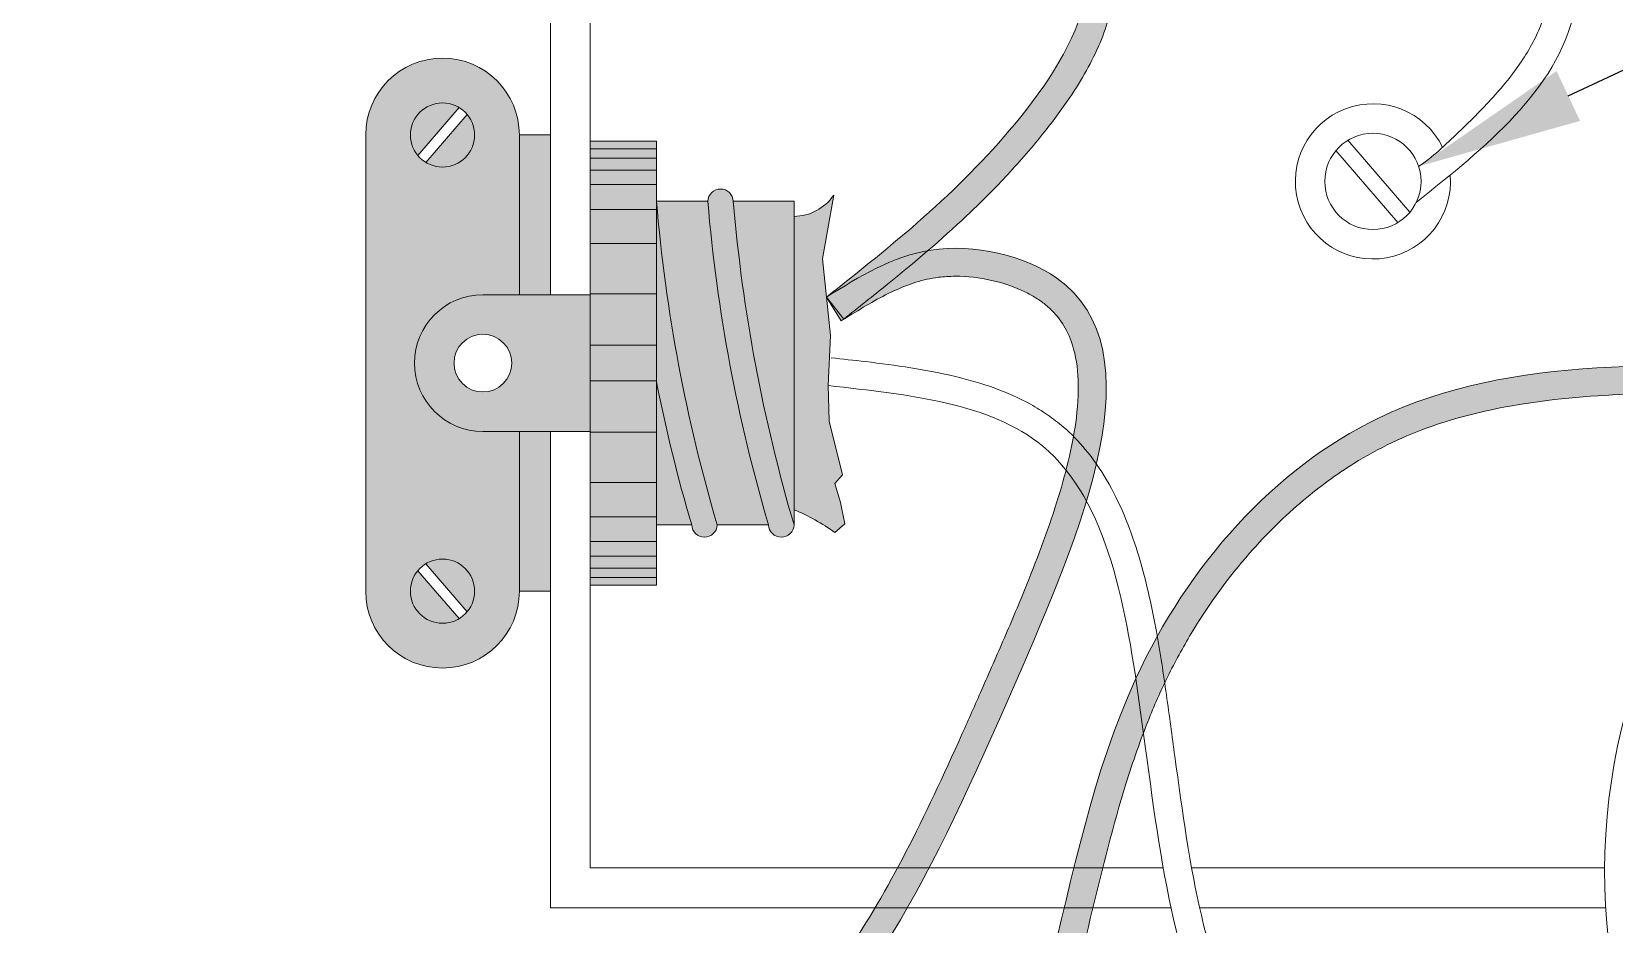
# Model space of a CAD drawing. Header units: millimetres. Extents: x 86 to 500, y -52 to 256.
# Drawn here: x 187.95 to 195.61, y 75.76 to 80.07 of the extents above; entities that cross this region are included whole.
import ezdxf

# ---------------------------------------------------------------- set-up
doc = ezdxf.new("R2010")
doc.units = ezdxf.units.MM

msp = doc.modelspace()

# ---------------------------------------------------------------- hatches: boundary and pattern name
at = {"lineweight": 0, "transparency": 33554687}
h = msp.add_hatch(color=256, dxfattribs=at)
edge = h.paths.add_edge_path()
edge.add_spline(control_points=[(190.7784343443706, 83.06386443844895), (191.0564760414679, 82.65811258007398), (191.7056392636461, 81.71077559235528), (193.4359927894708, 80.6750348916139), (192.6075541424308, 79.43200607520339), (192.1126934006708, 79.04035615718112), (191.7962111786202, 78.78988117328754)], knot_values=[0, 0, 0, 0, 776.1570463963789, 1812.147654167916, 2160.643044200671, 2778.949528590573, 2778.949528590573, 2778.949528590573, 2778.949528590573], degree=3, periodic=0)
edge.add_line((191.7962111786202, 78.78988117352583), (191.8801788943603, 78.68378559127905))
edge.add_spline(control_points=[(191.8801788943603, 78.68378559104076), (191.9502476201848, 78.73924040523707), (192.0207097268896, 78.79500310579442), (192.220524499138, 78.9567541793931), (192.3497961105906, 79.06569450131519), (192.5389637441232, 79.2441593164549), (192.6012226355867, 79.30615684620079), (192.7233130852775, 79.43659671822661), (192.7831145648553, 79.50493812647983), (192.8872604560449, 79.63457911697515), (192.9320325699643, 79.69428117552889), (193.0303293478088, 79.84052670160418), (193.0810795995787, 79.92876070681723), (193.137124534209, 80.06217578235737), (193.1521093878343, 80.10468359867264), (193.1753534450128, 80.19123054376723), (193.1834894444548, 80.23551484552536), (193.1912666346627, 80.32031397882565), (193.1915581889945, 80.36105804887939), (193.1828534072235, 80.48127407518496), (193.164332311471, 80.55880915585658), (193.1083230070673, 80.70704918233059), (193.070920355399, 80.77786775413642), (192.973190492232, 80.92894578353025), (192.9096358894901, 81.00806063834352), (192.7337991429164, 81.2007200633634), (192.6130577854707, 81.31143483081996), (192.3616382278994, 81.52831279817747), (192.230914544423, 81.63440914646253), (192.0451470870577, 81.78999326983558), (191.9860698319273, 81.84024414387841), (191.8727075502472, 81.94034625974655), (191.8187334764795, 81.99009452572955), (191.7092561612919, 82.09629930773735), (191.6542851641968, 82.15269200102011), (191.4173545426922, 82.40800850168398), (191.2619625408249, 82.61036791316201), (191.0387232067184, 82.92339347663983), (190.9646258635118, 83.03151179472115), (190.8900466065012, 83.14034680739405)], knot_values=[0, 0, 0, 0, 6.756417714519387, 6.756417714519387, 19.17189048022639, 19.17189048022639, 25.37962686307989, 25.37962686307989, 31.58736324593339, 31.58736324593339, 36.48074421115352, 36.48074421115352, 43.18213061361291, 43.18213061361291, 46.23686457921572, 46.23686457921572, 49.29159854481853, 49.29159854481853, 52.15651243092103, 52.15651243092103, 57.86962677243898, 57.86962677243898, 63.58274111395693, 63.58274111395693, 70.52405827013338, 70.52405827013338, 80.99162164751337, 80.99162164751337, 91.45918502489334, 91.45918502489334, 96.48963544762753, 96.48963544762753, 101.5200858703617, 101.5200858703617, 107.1514105388288, 107.1514105388288, 126.8818266794391, 126.8818266794391, 137.1571503924483, 137.1571503924483, 137.1571503924483, 137.1571503924483], degree=3, periodic=0)
edge.add_line((190.8900466067391, 83.14034680763416), (190.7784343444902, 83.06386443868814))
h = msp.add_hatch(color=9, dxfattribs=at)
h.dxf.hatch_style = 1
edge = h.paths.add_edge_path()
edge.add_line((190.1343837993942, 78.80148715797532), (190.3109868892031, 78.80148715797532))
edge.add_line((190.3109868892031, 78.80148715797532), (190.3109868892031, 79.57395103827639))
edge.add_ellipse((189.9393407155471, 79.57395103875297), major_axis=(0.2627935295942119, 0.2627935295942119), ratio=0.999999999999935, start_angle=314.9999999999981, end_angle=494.9999999999981)
edge.add_line((189.5676945418911, 79.57395103922954), (189.5676945411757, 77.36768878976))
edge.add_ellipse((189.9393407156066, 77.36768878964085), major_axis=(0.262793530142143, 0.262793530142143), ratio=0.9999999999999234, start_angle=134.9999999816297, end_angle=314.9999999816297)
edge.add_line((190.3109868900376, 77.36768878952171), (190.3109868900376, 78.14015267006016))
edge.add_line((190.3109868900376, 78.14015267006016), (190.1343837993942, 78.14015267053765))
edge.add_ellipse((190.1343837993942, 78.47081991425648), major_axis=(-0.2338170503498552, 0.2338170503498552), ratio=0.9999999999999839, start_angle=-45.00000000000051, end_angle=134.9999999999995, ccw=False)
edge = h.paths.add_edge_path(flags=16)
edge.add_ellipse((189.939340715249, 79.57395103827594), major_axis=(0.1097161613463365, 0.1097161613463365), ratio=0.9999999999998871, start_angle=225.0000000000032, end_angle=405.00000000000324, ccw=False)
edge.add_ellipse((189.939340715249, 79.57395103827594), major_axis=(0.1097161613463365, 0.1097161613463365), ratio=0.9999999999998871, start_angle=45.00000000000318, end_angle=225.0000000000032, ccw=False)
edge = h.paths.add_edge_path(flags=16)
edge.add_ellipse((189.939340715249, 77.36768878952125), major_axis=(0.1097161615148262, 0.1097161615148262), ratio=0.9999999999999781, start_angle=225.0000000000006, end_angle=405.0000000000006, ccw=False)
edge.add_ellipse((189.939340715249, 77.36768878952125), major_axis=(0.1097161615148262, 0.1097161615148262), ratio=0.9999999999999781, start_angle=45.00000000000068, end_angle=225.0000000000006, ccw=False)
h.paths.add_polyline_path([(190.4613851878241, 78.80148715797532), (190.4613851892547, 79.57395103899125), (190.3109868892031, 79.57395103827639), (190.3109868892031, 78.80148715797532)])
h.paths.add_polyline_path([(190.4613851900892, 77.36768878952171), (190.4613851892547, 78.14015267077593), (190.3109868900376, 78.14015267006016), (190.3109868900376, 77.36768878952171)])
h.paths.add_polyline_path([(198.7162082932793, 78.80148715773703), (198.7162082932793, 79.57395103851468), (198.5658099925124, 79.57395103875297), (198.5658099925124, 78.8014871582127)])
h.paths.add_polyline_path([(198.7162082925635, 77.36768878880503), (198.7162082925635, 78.14015266982187), (198.5658099925124, 78.14015266982187), (198.5658099925124, 77.36768878999828)])
edge = h.paths.add_edge_path()
edge.add_line((199.4595006407105, 77.36768878904513), (199.4595006407105, 79.57395103899125))
edge.add_ellipse((199.0878544669949, 79.57395103875297), major_axis=(0.262793529636328, 0.262793529636328), ratio=0.9999999999999937, start_angle=315.000000036736, end_angle=495.000000036736)
edge.add_line((198.7162082932793, 79.57395103851468), (198.7162082932793, 78.80148715773703))
edge.add_line((198.7162082932793, 78.80148715773703), (198.8928113817767, 78.8014871584528))
edge.add_ellipse((198.8928113821343, 78.47081991437608), major_axis=(0.2338170506029215, 0.2338170506029215), ratio=0.9999999999999619, start_angle=225.0000000619738, end_angle=405.00000006197376, ccw=False)
edge.add_line((198.892811382492, 78.14015267029936), (198.7162082925635, 78.14015266982187))
edge.add_line((198.7162082925635, 78.14015266982187), (198.7162082925635, 77.36768878880503))
edge.add_ellipse((199.087854466637, 77.36768878892508), major_axis=(-0.2627935298894002, 0.2627935298894002), ratio=0.9999999999999274, start_angle=45.0000000185104, end_angle=225.0000000185104)
edge = h.paths.add_edge_path(flags=16)
edge.add_ellipse((199.0878544666368, 77.36768878964085), major_axis=(-0.109716161599395, 0.109716161599395), ratio=0.9999999999999798, start_angle=-45.000000000000625, end_angle=134.9999999999994, ccw=False)
edge.add_ellipse((199.0878544666368, 77.36768878964085), major_axis=(-0.109716161599395, 0.109716161599395), ratio=0.9999999999999798, start_angle=134.9999999999994, end_angle=314.99999999999943, ccw=False)
edge = h.paths.add_edge_path(flags=16)
edge.add_ellipse((199.0878544669947, 79.57395103839508), major_axis=(-0.109716161430587, 0.109716161430587), ratio=0.999999999999829, start_angle=-44.99999986785042, end_angle=135.0000001321496, ccw=False)
edge.add_ellipse((199.0878544669947, 79.57395103839508), major_axis=(-0.109716161430587, 0.109716161430587), ratio=0.999999999999829, start_angle=135.0000001321496, end_angle=315.0000001321496, ccw=False)
h = msp.add_hatch(color=252, dxfattribs=at)
h.dxf.hatch_style = 1
edge = h.paths.add_edge_path()
edge.add_line((190.05865277942, 79.67314732757677), (189.8585891729192, 79.44145779124392))
edge.add_ellipse((189.9393407152135, 79.57395103763292), major_axis=(-0.1097161608916774, 0.1097161608916774), ratio=0.9999999999999055, start_angle=103.6386671987132, end_angle=135.0000000131162)
edge.add_ellipse((189.939340715516, 79.57395103883209), major_axis=(0.1097161617396069, 0.1097161617396069), ratio=0.9999999999999704, start_angle=224.9999999013887, end_angle=354.7402031685654)
edge = h.paths.add_edge_path()
edge.add_ellipse((189.9393407168547, 79.57395103820497), major_axis=(-0.1097161613965694, 0.1097161613965694), ratio=0.9999999999995967, start_angle=-76.36133221941517, end_angle=-44.99999940709)
edge.add_ellipse((189.9393407155318, 79.57395103841205), major_axis=(0.1097161612500874, 0.1097161612500874), ratio=0.9999999999999531, start_angle=45.00000010443824, end_angle=174.7402033698151)
edge.add_line((189.8200286525086, 79.47475474969087), (190.020092258175, 79.70644428602372))
edge = h.paths.add_edge_path()
edge.add_ellipse((189.9393407147973, 77.36768878968644), major_axis=(-0.1097161613980172, 0.1097161613980172), ratio=0.9999999999998797, start_angle=185.259796566013, end_angle=314.9999998331872)
edge.add_ellipse((189.9393407157046, 77.36768878889018), major_axis=(-0.1097161619610481, 0.1097161619610481), ratio=0.9999999999996345, start_angle=-44.99999983175279, end_angle=-13.63866701734272)
edge.add_line((189.8585891722038, 77.50018203631498), (190.0586527778702, 77.2684925006979))
edge = h.paths.add_edge_path()
edge.add_ellipse((189.9393407134561, 77.367688790308), major_axis=(0.1097161620711561, 0.1097161620711561), ratio=0.9999999999998637, start_angle=225.0000006620567, end_angle=256.3613334743858)
edge.add_line((190.020092258175, 77.2351955434433), (189.8200286517933, 77.4668850785838))
edge.add_ellipse((189.939340715342, 77.36768878967251), major_axis=(-0.1097161616217846, 0.1097161616217846), ratio=0.9999999999999871, start_angle=5.259796700270203, end_angle=134.9999999656386)
edge = h.paths.add_edge_path()
edge.add_ellipse((199.0878544663537, 79.57395103865042), major_axis=(-0.1097161612500097, 0.1097161612500097), ratio=0.9999999999999964, start_angle=185.2597966301026, end_angle=314.999999895479)
edge.add_ellipse((199.0878544653292, 79.57395103950512), major_axis=(0.1097161606456844, 0.1097161606456844), ratio=0.999999999999846, start_angle=44.99999951715563, end_angle=76.36133232948666)
edge.add_line((199.0071029243069, 79.70644428626201), (199.2071665293767, 79.47475474992916))
edge = h.paths.add_edge_path()
edge.add_ellipse((199.0878544661212, 79.57395103638459), major_axis=(-0.1097161600089429, 0.1097161600089429), ratio=0.9999999999997591, start_angle=135.0000004546835, end_angle=166.3613332688298)
edge.add_line((199.168606008847, 79.4414577917205), (198.9685424031811, 79.6731473271002))
edge.add_ellipse((199.0878544669738, 79.57395103859409), major_axis=(0.109716161571301, 0.109716161571301), ratio=0.9999999999999049, start_angle=95.25979687292083, end_angle=225.0000001398502)
edge = h.paths.add_edge_path()
edge.add_ellipse((199.0878544644884, 77.36768879025732), major_axis=(0.1097161611634776, 0.1097161611634776), ratio=0.9999999999995575, start_angle=13.63866639255873, end_angle=44.99999920670788)
edge.add_ellipse((199.0878544667277, 77.36768878961016), major_axis=(-0.109716161621097, 0.109716161621097), ratio=0.9999999999998829, start_angle=-44.99999996641899, end_angle=84.7402033005054)
edge.add_line((198.9685424031811, 77.2684925006979), (199.168606008847, 77.5001820358384))
edge = h.paths.add_edge_path()
edge.add_line((199.2071665293767, 77.46688507786894), (199.0071029235916, 77.23519554272752))
edge.add_ellipse((199.0878544670952, 77.3676887901623), major_axis=(0.1097161619681109, 0.1097161619681109), ratio=0.99999999999976, start_angle=193.6386670183855, end_angle=224.9999998307206)
edge.add_ellipse((199.0878544663535, 77.3676887891472), major_axis=(0.1097161612503381, 0.1097161612503381), ratio=0.9999999999999564, start_angle=225.0000001046061, end_angle=354.7402033699726)
h = msp.add_hatch(color=252, dxfattribs=at)
h.dxf.hatch_style = 1
h.paths.add_polyline_path([(190.9739222484424, 79.50736531559141), (190.9739222491577, 79.54454506055026), (190.6536942157342, 79.54454506031198), (190.6536942141854, 79.50736531511484)])
h.paths.add_polyline_path([(190.9739222484424, 79.46192341962978), (190.9739222484424, 79.50736531559141), (190.6536942141854, 79.50736531511484), (190.6536942157342, 79.46192341986807)])
h.paths.add_polyline_path([(190.973922247728, 79.40408829895023), (190.9739222484424, 79.46192341962978), (190.6536942157342, 79.46192341986807), (190.6536942150198, 79.40408829919033)])
h.paths.add_polyline_path([(190.9739222484424, 79.33385988274676), (190.973922247728, 79.40408829895023), (190.6536942150198, 79.40408829919033), (190.6536942150198, 79.33385988227019)])
h.paths.add_polyline_path([(190.9739222484424, 79.21405856553247), (190.9739222484424, 79.33385988274676), (190.6536942150198, 79.33385988227019), (190.6536942157342, 79.21405856529236)])
h.paths.add_polyline_path([(190.9739222484424, 79.0488152836906), (190.9739222484424, 79.21405856553247), (190.6536942157342, 79.21405856529236), (190.6536942157342, 79.04881528345231)])
h.paths.add_polyline_path([(190.973922247728, 78.80508143464249), (190.9739222484424, 79.0488152836906), (190.6536942157342, 79.04881528345231), (190.6536942164495, 78.80508143464249)])
h.paths.add_polyline_path([(190.9739222470122, 77.39709476748612), (190.973922247728, 78.80508143464249), (190.6536942164495, 78.80508143464249), (190.6536942157342, 77.3970947679627)])
edge = h.paths.add_edge_path(flags=17)
edge.add_ellipse((198.7135931889523, 79.91934383845236), major_axis=(-5.579933033326872, 5.579933033326872), ratio=0.9999999999997002, start_angle=56.24696675390112, end_angle=61.42246319192401, ccw=False)
edge.add_line((190.9739222470122, 78.38025351515898), (190.973922247728, 77.68835838309406))
edge.add_line((190.973922247728, 77.68835838309406), (191.1443125617104, 77.68835838380983))
edge = h.paths.add_edge_path()
edge.add_ellipse((198.8369793022002, 79.91934383364489), major_axis=(-5.579933034407364, 5.579933034407364), ratio=0.9999999999999546, start_angle=49.841841678372475, end_angle=61.42246315406862, ccw=False)
edge.add_line((190.9739222484424, 79.25328144446485), (190.9739222484424, 79.21405856553247))
edge.add_line((190.9739222484424, 79.21405856553247), (190.9739222484424, 79.0488152836906))
edge.add_line((190.9739222484424, 79.0488152836906), (190.973922247728, 78.80508143464249))
edge.add_line((190.973922247728, 78.80508143464249), (190.9739222470122, 78.38025351515898))
edge.add_ellipse((198.7135931890423, 79.91934383847456), major_axis=(-5.57993303339117, 5.57993303339117), ratio=0.9999999999998417, start_angle=56.24696675392772, end_angle=61.42246319189021)
edge.add_ellipse((191.2060056168676, 77.69065389908303), major_axis=(-0.04365376527295176, 0.04365376527295176), ratio=0.9999999999979041, start_angle=47.13091554147524, end_angle=222.8690842356522)
edge = h.paths.add_edge_path()
edge.add_line((191.2676986720159, 77.68835838356972), (191.51598722132, 77.68835838285577))
edge.add_ellipse((199.0852678550531, 79.91934383269461), major_axis=(-5.57993303676679, 5.57993303676679), ratio=0.9999999999999848, start_angle=49.84184166939468, end_angle=61.42246314513733, ccw=False)
edge.add_line((191.2222107978657, 79.25328144446485), (190.9739222484424, 79.25328144446485))
edge.add_ellipse((198.8369793021691, 79.91934383363906), major_axis=(5.579933034384598, 5.579933034384598), ratio=0.9999999999999921, start_angle=139.8418416783477, end_angle=151.4224631540904)
edge = h.paths.add_edge_path()
edge.add_ellipse((191.5776802761021, 77.69065389859136), major_axis=(0.04365376502005041, 0.04365376502005041), ratio=0.9999999999957804, start_angle=137.1309159830826, end_angle=312.8690846797408)
edge.add_ellipse((199.2086539610926, 79.91934383304579), major_axis=(-5.579933034286119, 5.579933034286119), ratio=0.9999999999999345, start_angle=49.841841674113084, end_angle=61.4224631499016, ccw=False)
edge.add_ellipse((191.283903852661, 79.25098592906369), major_axis=(0.04365376502054601, 0.04365376502054601), ratio=0.9999999999999998, start_angle=317.130915672574, end_angle=492.8690843274262)
edge.add_ellipse((199.0852678550536, 79.91934383269472), major_axis=(-5.579933036767049, 5.579933036767049), ratio=0.9999999999999964, start_angle=49.84184166939474, end_angle=61.42246314513654)
edge = h.paths.add_edge_path(flags=17)
edge.add_line((191.6393733309107, 77.68835838356972), (191.6393733301954, 79.25328144470313))
edge.add_line((191.6393733301954, 79.25328144470313), (191.3455969074564, 79.25328144446485))
edge.add_ellipse((199.2086539611508, 79.9193438330567), major_axis=(-5.579933034327201, 5.579933034327201), ratio=0.9999999999999913, start_angle=49.84184167415486, end_angle=61.42246314985678)
edge = h.paths.add_edge_path()
edge.add_line((191.8365528457954, 77.65122719255578), (191.8849628378945, 77.6942968529811))
edge.add_line((191.8849628378945, 77.6942968529811), (191.8634472766714, 77.79658723727334))
edge.add_line((191.8634472766714, 77.79658723727334), (191.8365528457954, 77.8881102940195))
edge.add_line((191.8365528457954, 77.8881102940195), (191.8742050569846, 77.93117995515968))
edge.add_line((191.8742050569846, 77.93117995515968), (191.8096584155157, 78.18959785262268))
edge.add_line((191.8096584155157, 78.18959785262268), (191.804279502114, 78.36187649766089))
edge.add_line((191.804279502114, 78.36187649766089), (191.8150372845727, 78.60414326373211))
edge.add_line((191.8150372845727, 78.60414326373211), (191.7773850733831, 78.97561908403532))
edge.add_line((191.7773850733831, 78.97561908403532), (191.8311739774542, 79.28249037591104))
edge.add_ellipse((191.6343993607966, 79.41992102384643), major_axis=(0.169716576610339, 0.169716576610339), ratio=0.999999999999936, start_angle=226.1874561231546, end_angle=280.06891455852605, ccw=False)
edge.add_line((191.6393733301954, 79.1799570840949), (191.6393733309107, 77.76168274417978))
edge.add_ellipse((191.2930809022332, 76.91227439210672), major_axis=(0.6486189153620288, 0.6486189153620288), ratio=0.999999999999964, start_angle=368.66691911374147, end_angle=382.81993463491943, ccw=False)
h = msp.add_hatch(color=254, dxfattribs=at)
edge = h.paths.add_edge_path()
edge.add_spline(control_points=[(187.1664936564759, 73.91072965375042), (187.3357466458871, 73.94922769371169), (187.5050789858894, 73.98773268262084), (188.0350662319258, 74.10762648144828), (188.3979299819068, 74.18882272950304), (188.9360530697897, 74.30538033882294), (189.1048720521528, 74.3414184524172), (189.3764898701504, 74.39831974998651), (189.4781073715287, 74.41926767793757), (189.6814825700118, 74.46129181567358), (189.7832146334246, 74.48247675958737), (190.0861658899382, 74.54855680171113), (190.2851534535482, 74.5960093902695), (190.6640577112036, 74.70778263870397), (190.8439268101053, 74.77212754622633), (191.0812963101463, 74.88393135872957), (191.1516363801554, 74.92115925685084), (191.2829699132041, 75.00033931342296), (191.3440377447202, 75.04218278232747), (191.4607425473534, 75.13248797813594), (191.5162929693058, 75.18082628933098), (191.6876058675841, 75.34665039650099), (191.7945027087532, 75.47682222262483), (191.9952677952849, 75.76876666561293), (192.0890610130625, 75.93050999180014), (192.2721423050954, 76.28340728155308), (192.361423294624, 76.47452544561565), (192.4841725328758, 76.74827332392852), (192.5155631454783, 76.81919378772909), (192.5834748872118, 76.97353498998746), (192.6203549985491, 77.05748782626324), (192.6933725516394, 77.2266330119719), (192.7294707430198, 77.31193390861608), (192.821912669857, 77.54052052894713), (192.8750769662462, 77.6833667193996), (192.9593026291925, 77.95697575560735), (192.9902513013678, 78.08777640858807), (193.0138546628552, 78.27964074269403), (193.0165674831466, 78.34831220666092), (193.0082800622778, 78.47259908834621), (192.9973334493235, 78.52806777254227), (192.9668196633654, 78.61250694242608), (192.9503177063063, 78.64468523780033), (192.9091643985109, 78.7033543264024), (192.8844928046062, 78.7299557725537), (192.84026841553, 78.76547070160996), (192.8253721180751, 78.77602839819065), (192.7926006204681, 78.79644052353979), (192.774829652031, 78.80622643843799), (192.7079149362641, 78.83870070329795), (192.652666884978, 78.85790619603267), (192.5371727940635, 78.8839985617733), (192.4769330095843, 78.89090497389952), (192.3911946757632, 78.89066254559657), (192.3639359744386, 78.88897337070466), (192.3191724725559, 78.88333764806885), (192.3011548128918, 78.88018828908116), (192.2651056638553, 78.87221308675907), (192.2471838439303, 78.86740871492566), (192.1934808245498, 78.85070759144946), (192.1577459460097, 78.83650698772544), (192.0513417430713, 78.78710388199033), (191.9799660851556, 78.7446454388255), (191.8931836150484, 78.69088284150257), (191.8805186533534, 78.68299260440926), (191.8677571733789, 78.67504206672766)], knot_values=[0.7745241271490635, 0.7745241271490635, 0.7745241271490635, 0.7745241271490635, 13.87900228218035, 13.87900228218035, 41.63700684654106, 41.63700684654106, 54.14700963101338, 54.14700963101338, 61.51518677768562, 61.51518677768562, 68.88336392435787, 68.88336392435787, 83.61971821770236, 83.61971821770236, 98.35607251104685, 98.35607251104685, 104.9762242300353, 104.9762242300353, 111.4136723991111, 111.4136723991111, 117.8511205681868, 117.8511205681868, 132.1169761837619, 132.1169761837619, 146.3828317993369, 146.3828317993369, 160.648687414912, 160.648687414912, 165.4931758953022, 165.4931758953022, 170.9778484865774, 170.9778484865774, 176.4625210778526, 176.4625210778526, 185.7212830056276, 185.7212830056276, 194.9800449334026, 194.9800449334026, 200.7395733801151, 200.7395733801151, 206.4991018268276, 206.4991018268276, 210.757515015627, 210.757515015627, 215.0159282044264, 215.0159282044264, 216.9293424231776, 216.9293424231776, 218.8427566419289, 218.8427566419289, 223.7083919494439, 223.7083919494439, 228.5740272569588, 228.5740272569588, 230.9069582571001, 230.9069582571001, 232.5575269964771, 232.5575269964771, 234.2080957358541, 234.2080957358541, 237.5092332146082, 237.5092332146082, 243.9580949503671, 243.9580949503671, 245.0515385297063, 245.0515385297063, 245.0515385297063, 245.0515385297063], degree=3, periodic=0)
edge.add_line((191.8677571733789, 78.67504206672766), (191.7962111787812, 78.78988117418157))
edge.add_spline(control_points=[(191.7962111786202, 78.78988117352583), (191.9556279286937, 78.88919951740445), (192.2946904928282, 79.10043912736091), (193.5226407845809, 78.80972878447665), (192.5695557093219, 76.57555024496196), (191.7136044091778, 74.7195217558492), (189.2974400306541, 74.25668100920848), (187.9148665344321, 73.94219750157481), (187.1664936580257, 73.77197079793132)], knot_values=[0, 0, 0, 0, 13.65932688933091, 29.05194327490761, 77.76876440348846, 138.0005407180464, 187.105929392396, 245.0515385297063, 245.0515385297063, 245.0515385297063, 245.0515385297063], degree=3, periodic=0)
edge.add_line((187.1664936580257, 73.77197079793132), (187.1664936582108, 73.91072965419517))
h = msp.add_hatch(color=9, dxfattribs=at)
h.dxf.hatch_style = 1
edge = h.paths.add_edge_path()
edge.add_line((190.6536942164495, 78.14015267053765), (190.6536942157342, 78.80148715749874))
edge.add_line((190.6536942157342, 78.80148715749874), (190.1343837993942, 78.80148715797532))
edge.add_ellipse((190.1343837993942, 78.47081991425648), major_axis=(0.2338170503498552, 0.2338170503498552), ratio=0.9999999999999839, start_angle=45.00000000000046, end_angle=225.0000000000005)
edge.add_line((190.1343837993942, 78.14015267053765), (190.6536942164495, 78.14015267053765))
edge = h.paths.add_edge_path(flags=16)
edge.add_ellipse((190.1343837990364, 78.4708199140182), major_axis=(0.09863673689451946, 0.09863673689451946), ratio=0.9999999999999111, start_angle=44.99999985300383, end_angle=224.9999998530037, ccw=False)
edge.add_ellipse((190.1343837990364, 78.4708199140182), major_axis=(0.09863673689451946, 0.09863673689451946), ratio=0.9999999999999111, start_angle=224.9999998530037, end_angle=404.9999998530037, ccw=False)
edge = h.paths.add_edge_path()
edge.add_ellipse((198.8928113821343, 78.47081991437608), major_axis=(0.2338170506029188, 0.2338170506029188), ratio=0.9999999999999843, start_angle=225.0000000619731, end_angle=405.0000000619731)
edge.add_line((198.8928113817767, 78.8014871584528), (198.3735009668664, 78.80148715869109))
edge.add_line((198.3735009668664, 78.80148715869109), (198.3735009653166, 78.14015266958359))
edge.add_line((198.3735009653166, 78.14015266958359), (198.892811382492, 78.14015267029936))
edge = h.paths.add_edge_path(flags=16)
edge.add_ellipse((198.892811382492, 78.4708199140182), major_axis=(0.09863673756849936, 0.09863673756849936), ratio=0.9999999999998963, start_angle=225.000000000003, end_angle=405.00000000000296, ccw=False)
edge.add_ellipse((198.892811382492, 78.4708199140182), major_axis=(0.09863673756849936, 0.09863673756849936), ratio=0.9999999999998963, start_angle=45.00000000000301, end_angle=225.000000000003, ccw=False)
h = msp.add_hatch(color=254, dxfattribs=at)
edge = h.paths.add_edge_path()
edge.add_line((187.1664936580257, 73.77197079793132), (187.1664936583958, 73.63418060049935))
edge.add_spline(control_points=[(187.1664936580257, 73.63418060079675), (187.4412580701903, 73.58125682488571), (187.7170131496989, 73.52832466569998), (188.4446265551643, 73.40549149600156), (188.8998187925415, 73.34534862676719), (189.6005079818562, 73.31827999058896), (189.8389374146061, 73.32006023064787), (190.232586275895, 73.34644899359864), (190.3860847702819, 73.3624026867501), (190.6474067784144, 73.40051446643974), (190.7547801897123, 73.41918486753639), (190.9694403750497, 73.46357073250874), (191.0766186394291, 73.489285273944), (191.3941375510291, 73.57827211085441), (191.6004884949522, 73.65332111350199), (191.9477908686005, 73.82527556506284), (192.0938255490857, 73.9155640062445), (192.2832653398111, 74.06964629617869), (192.3390986456477, 74.12092319384737), (192.4556246187287, 74.24367996684214), (192.5134827900731, 74.31643999687367), (192.617380056937, 74.46894582263121), (192.6634973493412, 74.54875046769303), (192.7963382255631, 74.81302647033863), (192.8652386461096, 75.0077436868296), (192.9829970286684, 75.40924472657207), (193.0318378918961, 75.61616632143159), (193.1316392105416, 76.02958851901167), (193.182584793885, 76.23607708207237), (193.2782445295649, 76.54352783409286), (193.3150411774711, 76.6493597523322), (193.3863780165509, 76.82596585074589), (193.4186331847506, 76.8980942272292), (193.48911730655, 77.03931823126004), (193.5272256148652, 77.10837598553826), (193.6495409518081, 77.30970111623901), (193.7417450464561, 77.43611085668726), (193.9244973120287, 77.64483672062033), (194.0119162733155, 77.73095278731489), (194.1819873952465, 77.87377239767193), (194.2632194385134, 77.93297290626651), (194.4074941382007, 78.02255991426591), (194.4690758927661, 78.05633263984782), (194.5949901374176, 78.11628741756613), (194.6596809490517, 78.14266833726106), (194.8910080514744, 78.22357843891314), (195.0661587465599, 78.26152916589854), (195.4306894244748, 78.30995836249531), (195.6199818074303, 78.32041621366625), (196.0052030484282, 78.32697521439695), (196.2011042590931, 78.3230917715182), (196.4896659457283, 78.31720895401122), (196.5826107203558, 78.31530230466069), (196.7673733552294, 78.31299702922024), (196.858896694501, 78.31252812567891), (197.0408498458461, 78.31243229809934), (197.1312780018645, 78.31280573788808), (197.2214002514676, 78.31333959594849)], knot_values=[0.6461580680801546, 0.6461580680801546, 0.6461580680801546, 0.6461580680801546, 21.45479789196638, 21.45479789196638, 55.15271753344817, 55.15271753344817, 72.26532692206275, 72.26532692206275, 83.07112840900795, 83.07112840900795, 90.51687257752101, 90.51687257752101, 97.96261674603407, 97.96261674603407, 112.8541050830602, 112.8541050830602, 124.9793082243575, 124.9793082243575, 130.4720305599364, 130.4720305599364, 137.2974250810933, 137.2974250810933, 144.1228196022501, 144.1228196022501, 159.1643611865532, 159.1643611865532, 174.2059027708562, 174.2059027708562, 189.2474443551593, 189.2474443551593, 197.3746427352723, 197.3746427352723, 203.2088291010777, 203.2088291010777, 209.0430154668831, 209.0430154668831, 220.711388198494, 220.711388198494, 230.1243593921866, 230.1243593921866, 238.0549608732645, 238.0549608732645, 243.7209598978692, 243.7209598978692, 249.386958922474, 249.386958922474, 263.4869699806436, 263.4869699806436, 277.5869810388132, 277.5869810388132, 291.6869920969828, 291.6869920969828, 298.3847528352711, 298.3847528352711, 305.0825135735593, 305.0825135735593, 311.7858297487566, 311.7858297487566, 311.7858297487566, 311.7858297487566], degree=3, periodic=0)
edge.add_line((197.2214002514676, 78.31333959594849), (197.2190633649877, 78.448631158858))
edge.add_spline(control_points=[(197.2190633644656, 78.4486311592209), (197.0319329734641, 78.4475266701329), (196.1121716256932, 78.44555497780948), (194.4906283310249, 78.56029705277615), (192.8579586435155, 76.71658098331591), (192.9242178159549, 74.19838355365755), (190.0174048519927, 73.22278716150413), (188.2909202777939, 73.55536752334774), (187.1664936580257, 73.77197079793132)], knot_values=[0, 0, 0, 0, 13.94361430568784, 68.25335162635707, 110.7329929612323, 180.9675987233705, 226.5730959240716, 311.7476788854763, 311.7476788854763, 311.7476788854763, 311.7476788854763], degree=3, periodic=0)

# ---------------------------------------------------------------- linework, layer by layer
at = {"linetype": 'ByBlock', "lineweight": -2, "transparency": 33554687}
msp.add_line((195.3843390134584, 79.76279546355335), (199.8205425878097, 81.849185917672), dxfattribs=at)
at = {"lineweight": 0, "transparency": 33554687}
for p, q in [((190.4613851892547, 81.10475797573235), (190.4613851878241, 78.80148715797532)), ((190.6536942164495, 80.91244894877582), (190.6536942171649, 76.02919087949886)), ((190.020092258175, 79.70644428602372), (189.8200286525086, 79.47475474969087)), ((190.05865277942, 79.67314732757677), (189.8585891729192, 79.44145779124392)), ((189.5676945418911, 79.57395103922954), (189.5676945411757, 77.36768878976)), ((190.4613851892547, 79.57395103899125), (190.3109868892031, 79.57395103827639)), ((190.3109868892031, 79.57395103827639), (190.3109868892031, 78.80148715797532)), ((190.4613851878241, 78.80148715797532), (190.4613851892547, 79.57395103899125)), ((190.6536942157342, 79.54454506031198), (190.6536942157342, 77.3970947679627)), ((190.9739222491577, 79.54454506055026), (190.6536942157342, 79.54454506031198)), ((190.9739222470122, 77.39709476748612), (190.9739222491577, 79.54454506055026)), ((194.3181945453481, 79.54832362023353), (194.618289956172, 79.20078931704666)), ((190.9739222484424, 79.50736531559141), (190.6536942141854, 79.50736531511484)), ((190.9739222484424, 79.46192341962978), (190.6536942157342, 79.46192341986807)), ((194.2603537643747, 79.49837818280321), (194.560449174364, 79.15084387961542)), ((190.973922247728, 79.40408829895023), (190.6536942150198, 79.40408829919033)), ((190.9739222484424, 79.33385988274676), (190.6536942150198, 79.33385988227019)), ((190.9739222484424, 79.25328144446485), (191.2222107978657, 79.25328144446485)), ((191.3455969074564, 79.25328144446485), (191.6393733301954, 79.25328144470313)), ((191.6393733301954, 79.25328144470313), (191.6393733309107, 77.68835838356972)), ((191.8311739774542, 79.28249037591104), (191.7773850733831, 78.97561908403532)), ((190.9739222484424, 79.21405856553247), (190.6536942157342, 79.21405856529236)), ((190.9739222484424, 79.0488152836906), (190.6536942157342, 79.04881528345231)), ((191.7773850733831, 78.97561908403532), (191.8150372845727, 78.60414326373211)), ((190.6536942157342, 78.80148715749874), (190.1343837993942, 78.80148715797532)), ((190.973922247728, 78.80508143464249), (190.6536942164495, 78.80508143464249)), ((191.8677571733789, 78.67504206672675), (191.7962111786202, 78.78988117352492)), ((191.7962111786202, 78.78988117352492), (191.8801788943603, 78.68378559127814)), ((190.9739222484424, 78.55721651021122), (190.6536942157342, 78.55721651021122)), ((191.8150372845727, 78.60414326373211), (191.804279502114, 78.36187649766089)), ((190.9739222491577, 78.38442331758506), (190.6536942157342, 78.38442331734768)), ((191.804279502114, 78.36187649766089), (191.8096584155157, 78.18959785262268)), ((191.8096584155157, 78.18959785262268), (191.8742050569846, 77.93117995515968)), ((190.6536942164495, 78.14015267053765), (190.1343837993942, 78.14015267053765)), ((190.3109868900376, 78.14015267005925), (190.3109868900376, 77.36768878952171)), ((190.4613851900892, 77.36768878952171), (190.4613851892547, 78.14015267077593)), ((190.4613851892547, 78.14015267077593), (190.4613851892547, 75.83688185230403)), ((190.9739222484424, 78.1365583933939), (190.6536942171649, 78.1365583933939)), ((191.8742050569846, 77.93117995515968), (191.8365528457954, 77.8881102940195)), ((190.9739222484424, 77.89282454529894), (190.6536942164495, 77.89282454506065)), ((191.8365528457954, 77.8881102940195), (191.8634472766714, 77.79658723727334)), ((191.8634472766714, 77.79658723727334), (191.8849628378945, 77.6942968529811)), ((190.9739222491577, 77.72758126250392), (190.6536942150198, 77.72758126178906)), ((190.973922247728, 77.68835838309406), (191.1443125617104, 77.68835838380983)), ((191.2676986720159, 77.68835838356972), (191.51598722132, 77.68835838285577)), ((191.8849628378945, 77.6942968529811), (191.8365528457954, 77.65122719255578)), ((190.9739222484424, 77.60777994552791), (190.6536942157342, 77.60777994600448)), ((190.0586527778702, 77.2684925006979), (189.8585891722038, 77.50018203631407)), ((190.9739222470122, 77.53755152956182), (190.6536942157342, 77.53755152956182)), ((190.9739222491577, 77.47971640912056), (190.6536942164495, 77.47971640912056)), ((190.020092258175, 77.2351955434433), (189.8200286517933, 77.4668850785838)), ((190.9739222484424, 77.43427451268326), (190.6536942157342, 77.43427451315983)), ((190.6536942157342, 77.3970947679627), (190.9739222470122, 77.39709476748612)), ((190.3109868900376, 77.36768878952171), (190.4613851900892, 77.36768878952171)), ((190.6536942171649, 76.02919087949886), (193.4251889097288, 76.02919087997543)), ((193.5626817948416, 76.02919087997543), (195.5592741548614, 76.02919087902228)), ((190.4613851892547, 75.83688185230403), (193.4627180505597, 75.8368818527806)), ((193.6012135321691, 75.83688185349638), (195.5643395312624, 75.8368818527806))]:
    msp.add_line(p, q, dxfattribs=at)
for centre, major_axis, ratio, start_param, end_param in [((189.939340715249, 79.57395103851468), (0.2627935297313138, 0.2627935297313138), 0.9999999999999821, 5.497787161972019, 8.639379815561812), ((194.4393218599163, 79.34958374944836), (0.2653280767546038, 0.2653280767546038), 0.9999999999996315, 5.952679889828048, 11.8642316935153), ((189.939340715249, 79.57395103851468), (0.1097161614241479, 0.1097161614241479), 0.9999999999999745, 5.497787143782125, 11.78097245096171), ((194.4393218599163, 79.34958374944836), (-0.1645742421362187, 0.1645742421362187), 0.9999999999999523, 3.926990816987265, 10.21017612416685), ((191.2839038518266, 79.2509859301199), (-0.04365376492148108, 0.04365376492148108), 0.9999999999966556, 3.964182309505933, 7.031391930733292), ((198.8369793049889, 79.91934383407715), (-5.579933036646557, 5.579933036646557), 0.9999999999999338, 0.8699043274314517, 1.072024176382967), ((199.0852678551279, 79.91934383383887), (-5.579933036646557, 5.579933036646557), 0.9999999999999338, 0.8699043274314517, 1.072024176382967), ((199.2086539647177, 79.91934383336229), (-5.579933036646557, 5.579933036646557), 0.9999999999999338, 0.8699043274314517, 1.072024176382967), ((191.6343993610932, 79.4199210230463), (0.1697165762139417, 0.1697165762139417), 0.9999999999998905, 3.947715824964945, 4.888124633737217), ((190.1343837993942, 78.47081991401774), (-0.2338170504767203, 0.2338170504767203), 0.9999999999999307, -0.7853981015518365, 2.356194552037957), ((190.1343837993942, 78.47081991401774), (-0.09863673715650544, 0.09863673715650544), 0.9999999999999304, 3.926990816987276, 10.21017612416686), ((198.7135931953982, 79.91934383431544), (5.579933036645584, 5.579933036645584), 0.9999999999998872, 2.55249104695642, 2.642820503177788), ((191.2930809018209, 76.9122743898979), (0.6486189167244992, 0.6486189167244992), 0.9999999999997383, 0.1512663740006795, 0.398283034018695), ((191.2060056172215, 77.69065389839307), (-0.04365376492148108, 0.04365376492148108), 0.9999999999966556, 0.8225896559161399, 3.889799277143498), ((191.5776802761154, 77.69065389934713), (-0.04365376492148108, 0.04365376492148108), 0.9999999999966556, 0.8225896559161399, 3.889799277143498), ((189.939340715249, 77.36768878999828), (0.1097161614241479, 0.1097161614241479), 0.9999999999999745, 5.497787143782125, 11.78097245096171), ((189.939340715249, 77.36768878999828), (0.2627935297313138, 0.2627935297313138), 0.9999999999999821, 2.356194508382226, 5.497787161972019)]:
    msp.add_ellipse(centre, major_axis=major_axis, ratio=ratio, start_param=start_param, end_param=end_param, dxfattribs=at)
for points, knots in [([(197.2190633643465, 78.44863115898261), (197.0319329732262, 78.44752666989461), (196.1121716256932, 78.44555497757119), (194.4906283307866, 78.56029705277615), (192.8579586435155, 76.71658098307762), (192.9242178157166, 74.19838355342017), (190.017404851754, 73.22278716126584), (188.2909202777939, 73.55536752310854), (187.1664936580257, 73.77197079769303), (187.9148665355644, 73.94219750120828), (189.2974400303589, 74.25668100996609), (191.7136044098353, 74.71952175474689), (192.5695557098722, 76.57555024535759), (193.5226407841807, 78.80972878405555), (192.2946904927832, 79.10043912850779), (191.9556279291903, 78.88919951745629), (191.7962111786202, 78.78988117328754), (192.1126934006708, 79.04035615718112), (192.6075541424308, 79.43200607520339), (193.4359927894708, 80.6750348916139), (191.7056392636461, 81.71077559235528), (191.0564760414679, 82.65811258007398), (190.7784343443706, 83.06386443844895), (191.636164190944, 82.58721002391576), (193.0795856612478, 81.78507725612053), (195.2354128694662, 82.37053228177956), (196.758046139929, 84.07412517053308), (197.7778443730896, 82.6157901787401), (197.5287331146757, 81.27680487883481), (196.2159028462422, 80.74834917226144), (196.0811591653307, 79.51078577052249), (196.5918055251461, 78.82698788386733), (197.0301489464302, 78.931642760459), (197.2483854486542, 78.98374691692516)], [0, 0, 0, 0, 13.94361430568784, 68.25335162635707, 110.7329929612323, 180.9675987233705, 226.5730959240716, 311.7476788854763, 311.7476788854763, 311.7476788854763, 1485.787257959601, 2480.714583733887, 3701.074338523816, 4688.128872328289, 4999.999627420229, 5276.752096836357, 5276.752096836357, 5276.752096836357, 5895.058581226259, 6243.553971259014, 7279.544579030551, 8055.701625426929, 8055.701625426929, 8055.701625426929, 9450.772834529806, 10403.3822428921, 11356.70496327843, 11986.26610044861, 12398.13226005062, 13283.85383378062, 13759.04338873042, 14071.06210283628, 14380.42935528843, 14380.42935528843, 14380.42935528843, 14380.42935528843]), ([(190.712711094816, 82.94559650436531), (190.8983374292449, 82.84244119158848), (191.0846902602509, 82.73887267843384), (191.5708287492591, 82.48058715048955), (191.8722962547146, 82.33192090669763), (192.4329223558508, 82.11151914206675), (192.6906296784475, 82.03098532143758), (193.0850389090376, 81.95586367741726), (193.2183628046111, 81.93847716108485), (193.6168559425675, 81.91446133652789), (193.8841429075794, 81.93470434156552), (194.416967473109, 82.05250780597817), (194.6825272715884, 82.15003187314142), (195.0252153379517, 82.33106173673787), (195.1063495554524, 82.37808838716683), (195.2383871630029, 82.46165278020999), (195.2896984988049, 82.49594525734119), (195.39122253557, 82.56709822693938), (195.4414652211264, 82.60387796870236), (195.5907585930424, 82.71605176678804), (195.6884018246726, 82.79328455868836), (195.8798700644567, 82.94320530549157), (195.9737039968565, 83.01589070049431), (196.1565354718761, 83.14718851057205), (196.2455574502544, 83.20575990739962), (196.3999669694501, 83.29073700395747), (196.4665758057433, 83.32110285774343), (196.5804684513407, 83.35907376972318), (196.6289105615216, 83.36999920598191), (196.7211875712471, 83.37943819895918), (196.7649862085179, 83.37806640664257), (196.8273925566279, 83.36662532511855), (196.8466258316832, 83.3617322398768), (196.8854506240684, 83.34886220613589), (196.9052576251822, 83.34081222835721), (196.982319504221, 83.30370310393482), (197.0413912229143, 83.2630583175769), (197.156068930705, 83.15968353692188), (197.2116429172353, 83.09707492271536), (197.3131137005882, 82.956956887876), (197.3590316754177, 82.87947155324127), (197.4363619298535, 82.71721708027053), (197.4677729954316, 82.63244813648362), (197.5004629817801, 82.50808201614382), (197.5088883379296, 82.46830716577642), (197.5213900600272, 82.3894561955085), (197.5255159663754, 82.35022968879821), (197.531779093583, 82.23353579512695), (197.5278025831773, 82.15705026045907), (197.505844438632, 82.01516390243705), (197.4890802040892, 81.94937612858939), (197.4501970964267, 81.84077588239779), (197.4308053928214, 81.79660902825526), (197.3896713829833, 81.71828608862052), (197.3686775577859, 81.68363804927958), (197.3223385965422, 81.6157492286311), (197.2970663444596, 81.58260948411134), (197.1919939969377, 81.45663000599052), (197.0985248274403, 81.3682616941087), (196.8962902412015, 81.19317933360253), (196.7876525477961, 81.1065156060804), (196.5730778712825, 80.92349825731435), (196.4670396793678, 80.82710703030716), (196.3298430709439, 80.67059053531648), (196.2899255846339, 80.62019631949534), (196.2264714433747, 80.52798149219689), (196.2014417035177, 80.48757563725576), (196.1381823752724, 80.37114767662206), (196.1049449278914, 80.29222248664973), (196.0541053440176, 80.12846887174783), (196.0364487875306, 80.04354387727744), (196.0164970923262, 79.85633935800706), (196.0171755693756, 79.75347041073928), (196.0401733845071, 79.57596077004564), (196.0565748837786, 79.50124189654525), (196.1049866197902, 79.35016775456552), (196.1378569837408, 79.27372393480437), (196.2190200548964, 79.12927698889871), (196.2672666948631, 79.06124422255652), (196.366035906394, 78.95625909510727), (196.4130333429172, 78.91576327601433), (196.4904379905062, 78.8658916691893), (196.5169443889455, 78.85124041000472), (196.5677672842341, 78.82808503810065), (196.5918952337103, 78.81896232715735), (196.6403066902951, 78.80424065009265), (196.664660737236, 78.79854514948056), (196.7437439364987, 78.78463931599617), (196.7982766247584, 78.78214545789888), (196.9055944042995, 78.78573319688803), (196.9584656374051, 78.79181322542354), (197.0624963018492, 78.8081840280638), (197.1136751436786, 78.81849711481209), (197.1842279538707, 78.83352787843705), (197.2044868145778, 78.83794572297211), (197.2245363348322, 78.84231738892686)], [0, 0, 0, 0, 14.90126059182894, 14.90126059182894, 38.64294635833615, 38.64294635833615, 58.34537497117292, 58.34537497117292, 68.27723498307904, 68.27723498307904, 87.78031227144696, 87.78031227144696, 107.2833895598149, 107.2833895598149, 113.3750964048189, 113.3750964048189, 117.2612731608094, 117.2612731608094, 121.1474499167998, 121.1474499167998, 128.9198034287807, 128.9198034287807, 136.6921569407616, 136.6921569407616, 144.4645104527425, 144.4645104527425, 150.7536927557065, 150.7536927557065, 155.8070663867365, 155.8070663867365, 160.8604400177666, 160.8604400177666, 163.1463513268658, 163.1463513268658, 165.4322626359651, 165.4322626359651, 171.924309949841, 171.924309949841, 178.416357263717, 178.416357263717, 184.9084045775929, 184.9084045775929, 191.4004518914688, 191.4004518914688, 194.4689714148614, 194.4689714148614, 197.5374909382539, 197.5374909382539, 203.674529985039, 203.674529985039, 209.2898441825964, 209.2898441825964, 213.3661535117803, 213.3661535117803, 216.8323061637744, 216.8323061637744, 220.2984588157686, 220.2984588157686, 230.2546456914532, 230.2546456914532, 240.2108325671379, 240.2108325671379, 250.1670194428225, 250.1670194428225, 254.5711947589012, 254.5711947589012, 257.773111155714, 257.773111155714, 263.4112757423226, 263.4112757423226, 269.0494403289312, 269.0494403289312, 275.606044386387, 275.606044386387, 280.3827218975966, 280.3827218975966, 285.4131159722565, 285.4131159722565, 290.4435100469164, 290.4435100469164, 294.2167900677981, 294.2167900677981, 296.0491494218358, 296.0491494218358, 297.5798861206138, 297.5798861206138, 299.1106228193917, 299.1106228193917, 302.5560244312206, 302.5560244312206, 306.0014260430494, 306.0014260430494, 309.4468276548783, 309.4468276548783, 310.8520581490455, 310.8520581490455, 310.8520581490455, 310.8520581490455]), ([(190.8900466065012, 83.14034680739405), (190.9646258635118, 83.03151179472115), (191.0387232067184, 82.92339347663983), (191.2619625408249, 82.61036791316201), (191.4173545426922, 82.40800850168398), (191.6542851641968, 82.15269200102011), (191.7092561612919, 82.09629930773735), (191.8187334764795, 81.99009452572955), (191.8727075502472, 81.94034625974655), (191.9860698319273, 81.84024414387841), (192.0451470870577, 81.78999326983558), (192.230914544423, 81.63440914646253), (192.3616382278994, 81.52831279817747), (192.6130577854707, 81.31143483081996), (192.7337991429164, 81.2007200633634), (192.9096358894901, 81.00806063834352), (192.973190492232, 80.92894578352934), (193.070920355399, 80.77786775413642), (193.1083230070673, 80.70704918233059), (193.164332311471, 80.55880915585658), (193.1828534072235, 80.48127407518496), (193.1915581889945, 80.36105804887939), (193.1912666346627, 80.32031397882565), (193.1834894444548, 80.23551484552536), (193.1753534450128, 80.19123054376723), (193.1521093878343, 80.10468359867264), (193.137124534209, 80.06217578235737), (193.0810795995787, 79.92876070681723), (193.0303293478088, 79.84052670160418), (192.9320325699643, 79.69428117552889), (192.8872604560449, 79.63457911697515), (192.7831145648553, 79.50493812647983), (192.7233130852775, 79.43659671822661), (192.6012226355867, 79.30615684620079), (192.5389637441232, 79.24415931645399), (192.3497961105906, 79.06569450131519), (192.220524499138, 78.9567541793931), (192.0207097268896, 78.79500310579442), (191.9502476201848, 78.73924040523707), (191.8801788943603, 78.68378559104076)], [0, 0, 0, 0, 10.27532371300914, 10.27532371300914, 30.00573985361945, 30.00573985361945, 35.63706452208655, 35.63706452208655, 40.66751494482074, 40.66751494482074, 45.69796536755492, 45.69796536755492, 56.16552874493491, 56.16552874493491, 66.63309212231489, 66.63309212231489, 73.57440927849134, 73.57440927849134, 79.2875236200093, 79.2875236200093, 85.00063796152725, 85.00063796152725, 87.86555184762975, 87.86555184762975, 90.92028581323255, 90.92028581323255, 93.97501977883536, 93.97501977883536, 100.6764061812948, 100.6764061812948, 105.5697871465149, 105.5697871465149, 111.7775235293684, 111.7775235293684, 117.9852599122219, 117.9852599122219, 130.4007326779289, 130.4007326779289, 137.1571503924483, 137.1571503924483, 137.1571503924483, 137.1571503924483]), ([(191.6856262261464, 82.12129423800616), (190.8420082993104, 82.82295617047475), (191.6856262261464, 82.12129423800616), (191.3655024756983, 82.36296933547146), (191.5799398095207, 82.18995724693468), (191.9898705213861, 81.91360613957568), (192.1825808703499, 81.80342043748988), (192.5864927116233, 81.63098880282541), (192.7978188678819, 81.56882269970083), (193.0953838086918, 81.53018703714497), (193.1723358656965, 81.52423887029818), (193.3283773980931, 81.52077504674071), (193.4062567483977, 81.52320667186905), (193.6088378432589, 81.53494314519048), (193.7327455797987, 81.54753348795111), (193.9737647519902, 81.56746566287165), (194.090843695005, 81.57477908149849), (194.2872648833588, 81.57089795342563), (194.3690415130451, 81.56357507840312), (194.5232530462342, 81.53271908465558), (194.5956276526051, 81.5093175040829), (194.6910305249291, 81.46171002546453), (194.7177033943728, 81.4463732945078), (194.7705655749634, 81.41194295493278), (194.7966687671744, 81.39289675203327), (194.8734991334274, 81.3307278279417), (194.9227361090972, 81.28255862942842), (195.0434034467541, 81.14252320209653), (195.1094541619615, 81.04213284054913), (195.2152572637394, 80.82894740239317), (195.2549940709666, 80.71617387619972), (195.2970335404472, 80.51530282846579), (195.3049698464476, 80.426608233367), (195.2992968273954, 80.30431850353398), (195.294880087217, 80.26638928691045), (195.2820159618452, 80.19988333550555), (195.2743690613108, 80.17087141362299), (195.2552786229446, 80.11348359123349), (195.2438824948865, 80.08524707022843), (195.200881404002, 79.99388644090777), (195.1619053554134, 79.93192765895037), (195.0691217735604, 79.80944233099126), (195.0153526079254, 79.7489938630215), (194.898226751645, 79.62863093057786), (194.8349006194669, 79.56872466984896), (194.7506761418178, 79.49058165970928), (194.7315102382497, 79.47289458051819), (194.6604064399796, 79.42232280818098)], [0, 0, 0, 0, 14.29371509230527, 14.29371509230527, 33.2749958744625, 33.2749958744625, 49.07295874121778, 49.07295874121778, 64.87092160797305, 64.87092160797305, 70.2595829976128, 70.2595829976128, 75.64824438725255, 75.64824438725255, 84.3724716308186, 84.3724716308186, 93.09669887438464, 93.09669887438464, 99.82906013565916, 99.82906013565916, 106.5614213969337, 106.5614213969337, 109.2235878547185, 109.2235878547185, 111.8857543125034, 111.8857543125034, 117.210087228073, 117.210087228073, 125.8562067892173, 125.8562067892173, 134.5023263503616, 134.5023263503616, 141.5203646751828, 141.5203646751828, 144.8263644903424, 144.8263644903424, 147.5702706887066, 147.5702706887066, 150.3141768870708, 150.3141768870708, 156.5419059256898, 156.5419059256898, 162.7696349643089, 162.7696349643089, 168.9973640029279, 168.9973640029279, 170.8122109531081, 170.8122109531081, 170.8122109531081, 170.8122109531081]), ([(191.2299822849824, 82.65874949399131), (191.8614754965249, 82.17404764646184), (192.9106377740557, 81.36876441461965), (194.8858478975687, 82.0021672504231), (195.7745598689516, 80.14587378432734), (194.9882493644703, 79.51888509788992), (194.6488489704922, 79.24825383201733)], [0, 0, 0, 0, 1.126302150039579, 1.87123742159775, 2.658577931613026, 3.25651401095852, 3.25651401095852, 3.25651401095852, 3.25651401095852]), ([(187.1664936564759, 73.91072965374951), (187.3357466456488, 73.9492276934734), (187.5050789857702, 73.98773268238074), (188.0350662318066, 74.10762648120999), (188.3979299819068, 74.18882272926476), (188.9360530697897, 74.30538033882294), (189.104872051914, 74.3414184524172), (189.3764898699121, 74.39831974974732), (189.4781073715287, 74.41926767793757), (189.6814825700118, 74.46129181567358), (189.7832146333055, 74.48247675958737), (190.0861658899382, 74.54855680147284), (190.2851534535482, 74.59600939003121), (190.6640577112036, 74.70778263846569), (190.8439268099862, 74.77212754622633), (191.0812963101463, 74.88393135849128), (191.1516363800362, 74.92115925661255), (191.2829699132041, 75.00033931318285), (191.3440377447202, 75.04218278208737), (191.4607425472333, 75.13248797813594), (191.5162929691866, 75.18082628933098), (191.6876058674649, 75.34665039650099), (191.7945027087532, 75.47682222238655), (191.9952677952849, 75.76876666537464), (192.0890610130625, 75.93050999180014), (192.2721423050954, 76.28340728131298), (192.3614232945039, 76.47452544537646), (192.4841725328758, 76.74827332369023), (192.5155631452396, 76.81919378748898), (192.583474886974, 76.97353498974917), (192.6203549985491, 77.05748782602313), (192.6933725514011, 77.22663301173361), (192.7294707427815, 77.3119339083778), (192.821912669857, 77.54052052870884), (192.8750769661262, 77.6833667193996), (192.9593026289537, 77.95697575560735), (192.9902513013678, 78.08777640834978), (193.0138546628552, 78.27964074245574), (193.0165674831466, 78.34831220642263), (193.0082800622778, 78.47259908810793), (192.9973334490853, 78.52806777230398), (192.9668196631271, 78.61250694242608), (192.9503177061871, 78.64468523756204), (192.9091643982726, 78.70335432616412), (192.8844928046062, 78.7299557725537), (192.8402684154109, 78.76547070137167), (192.8253721180751, 78.77602839819065), (192.7926006204681, 78.79644052353979), (192.774829652031, 78.80622643843799), (192.7079149362641, 78.83870070305966), (192.652666884978, 78.85790619603267), (192.5371727940635, 78.8839985617733), (192.4769330094652, 78.89090497389952), (192.3911946755244, 78.89066254535828), (192.3639359743194, 78.88897337046728), (192.3191724725559, 78.88333764806885), (192.3011548126535, 78.88018828884287), (192.2651056637362, 78.87221308652079), (192.2471838438111, 78.86740871468646), (192.1934808244302, 78.85070759121118), (192.157745945771, 78.83650698748716), (192.0513417430713, 78.78710388175114), (191.9799660850369, 78.7446454385863), (191.8931836149292, 78.69088284126428), (191.8805186533534, 78.68299260417098), (191.8677571732598, 78.67504206648937)], [0.7745241271490635, 0.7745241271490635, 0.7745241271490635, 0.7745241271490635, 13.87900228218035, 13.87900228218035, 41.63700684654106, 41.63700684654106, 54.14700963101338, 54.14700963101338, 61.51518677768562, 61.51518677768562, 68.88336392435787, 68.88336392435787, 83.61971821770236, 83.61971821770236, 98.35607251104685, 98.35607251104685, 104.9762242300353, 104.9762242300353, 111.4136723991111, 111.4136723991111, 117.8511205681868, 117.8511205681868, 132.1169761837619, 132.1169761837619, 146.3828317993369, 146.3828317993369, 160.648687414912, 160.648687414912, 165.4931758953022, 165.4931758953022, 170.9778484865774, 170.9778484865774, 176.4625210778526, 176.4625210778526, 185.7212830056276, 185.7212830056276, 194.9800449334026, 194.9800449334026, 200.7395733801151, 200.7395733801151, 206.4991018268276, 206.4991018268276, 210.757515015627, 210.757515015627, 215.0159282044264, 215.0159282044264, 216.9293424231776, 216.9293424231776, 218.8427566419289, 218.8427566419289, 223.7083919494439, 223.7083919494439, 228.5740272569588, 228.5740272569588, 230.9069582571001, 230.9069582571001, 232.5575269964771, 232.5575269964771, 234.2080957358541, 234.2080957358541, 237.5092332146082, 237.5092332146082, 243.9580949503671, 243.9580949503671, 245.0515385297063, 245.0515385297063, 245.0515385297063, 245.0515385297063]), ([(191.8042795019939, 78.36187649766089), (192.1979633856515, 78.31909665070452), (193.0921492146342, 78.22192952118075), (193.3579870396385, 76.60501306656352), (193.501708555909, 75.14313923910686), (194.6207972642484, 73.99324484083172), (196.0556499997317, 73.01189142289422), (197.3483067361073, 72.9560696041217), (198.1210521829918, 72.9226995259869), (197.6408590819435, 73.24711536875839), (196.8055061851339, 73.81147523418531), (195.3618715728118, 75.0931078085041), (195.5399715613918, 77.14374836293337), (196.4161293501454, 78.01293881550919), (196.7373679847316, 78.661656174575), (197.0513853838044, 78.52628462043867), (197.2192916878059, 78.44348930565047)], [0, 0, 0, 0, 539.166783400432, 1224.625434743445, 2095.018414280873, 2766.78304312999, 3527.115521569619, 4657.199581502129, 4657.199581502129, 4657.199581502129, 4700.34474793663, 4732.255719729666, 4795.841030207906, 4818.561899625479, 4829.257714784549, 4840.917780101935, 4840.917780101935, 4840.917780101935, 4840.917780101935]), ([(197.9068587683038, 73.06758770052056), (197.7851617115336, 73.07318941918493), (197.6640191503363, 73.07933963171126), (197.2353095571595, 73.1065421153653), (196.9327536056832, 73.13590659276178), (196.5058052815991, 73.21539400759866), (196.3723113559083, 73.24612758008152), (196.1518464015323, 73.30969444743278), (196.063276398738, 73.33892448893675), (195.9015759141045, 73.4002493750204), (195.8279193657242, 73.43147480908556), (195.6820981772736, 73.49953352705143), (195.6100152035548, 73.53631887355914), (195.3961656555727, 73.65418495646645), (195.2567969309882, 73.74278292814415), (195.0178801960544, 73.91190067902699), (194.9170177577332, 73.98898684374035), (194.7582938115194, 74.11797441521776), (194.6992712604599, 74.16766302004817), (194.58292154177, 74.26888557473285), (194.5256993434029, 74.32042659917988), (194.3583795400456, 74.47788173953177), (194.2526402214364, 74.58663844696184), (194.0948444331481, 74.77153052631547), (194.0370973437622, 74.8454480792634), (193.941848659356, 74.98164263740546), (193.9025938970642, 75.04338139430183), (193.8367616600587, 75.15951471320295), (193.809239357193, 75.21366651550397), (193.7587145419913, 75.32455737200871), (193.735744471033, 75.38116772881676), (193.6727006738976, 75.55460387769836), (193.6384982117012, 75.67505892435202), (193.554055793603, 76.03982502380495), (193.5178196410731, 76.29688136330606), (193.4680273172455, 76.6662822579492), (193.454896777948, 76.76535148564471), (193.4263387643888, 76.96740868202323), (193.4107947808104, 77.07020208254926), (193.3682779204443, 77.30274469987035), (193.3393860343292, 77.43211497202992), (193.2624957300024, 77.67974839154249), (193.2145372292595, 77.7981580766791), (193.1206334912383, 77.95803882161272), (193.0864424171047, 78.00760405436631), (193.0157961520746, 78.09236275259173), (192.9806306007701, 78.12857108703793), (192.9177061272459, 78.18286873975921), (192.8919645495013, 78.2026404246426), (192.8389100304441, 78.23915531793773), (192.8115235374764, 78.25597484413265), (192.727272314866, 78.30255938521532), (192.6683420751885, 78.32845688644557), (192.5467519332962, 78.37246644989136), (192.4840720473127, 78.3905873843778), (192.2792352317171, 78.43983762899552), (192.1321174058514, 78.46052515140673), (191.9295186019733, 78.4843684798825), (191.874010053237, 78.4903984986895), (191.8188962032393, 78.49638747111476)], [5.304816431146383, 5.304816431146383, 5.304816431146383, 5.304816431146383, 14.12811930321739, 14.12811930321739, 36.76122839549668, 36.76122839549668, 47.34509590279146, 47.34509590279146, 54.64916676605466, 54.64916676605466, 60.9229569208885, 60.9229569208885, 67.19674707572233, 67.19674707572233, 79.74432738539, 79.74432738539, 89.1854560606883, 89.1854560606883, 94.84895293614939, 94.84895293614939, 100.5124498116105, 100.5124498116105, 111.8394435625327, 111.8394435625327, 119.1232304254203, 119.1232304254203, 124.9884103274205, 124.9884103274205, 129.9831081570439, 129.9831081570439, 134.9778059866673, 134.9778059866673, 144.9672016459142, 144.9672016459142, 164.0704614760237, 164.0704614760237, 170.8923700177959, 170.8923700177959, 177.7142785595682, 177.7142785595682, 186.4166616947777, 186.4166616947777, 195.1190448299872, 195.1190448299872, 199.3203767572029, 199.3203767572029, 202.8307414476714, 202.8307414476714, 205.0699666604079, 205.0699666604079, 207.3091918731443, 207.3091918731443, 211.7876422986171, 211.7876422986171, 216.2660927240899, 216.2660927240899, 226.1341888629837, 226.1341888629837, 229.8595985941664, 229.8595985941664, 229.8595985941664, 229.8595985941664]), ([(187.1664936580257, 73.63418060079675), (187.4412580701903, 73.58125682464743), (187.7170131495788, 73.52832466569907), (188.4446265551643, 73.40549149576327), (188.8998187925415, 73.34534862676719), (189.6005079817371, 73.31827999034886), (189.8389374144869, 73.32006023040776), (190.232586275895, 73.34644899336035), (190.3860847700432, 73.3624026867501), (190.6474067784144, 73.40051446620146), (190.7547801895932, 73.41918486729628), (190.9694403750497, 73.46357073227045), (191.0766186391913, 73.48928527370572), (191.3941375510291, 73.57827211061613), (191.6004884947144, 73.6533211132637), (191.9477908683613, 73.82527556482455), (192.0938255490857, 73.91556400600439), (192.2832653398111, 74.06964629617869), (192.3390986456477, 74.12092319360909), (192.4556246187287, 74.24367996660385), (192.5134827900731, 74.31643999687367), (192.6173800566987, 74.46894582239293), (192.663497349222, 74.54875046745474), (192.7963382255631, 74.81302647009852), (192.8652386459905, 75.00774368659131), (192.9829970285493, 75.40924472657207), (193.0318378918961, 75.6161663211933), (193.1316392105416, 76.02958851877338), (193.1825847936468, 76.23607708183408), (193.2782445295649, 76.54352783409286), (193.3150411772328, 76.64935975209391), (193.3863780164317, 76.8259658505076), (193.4186331845119, 76.8980942272292), (193.4891173064308, 77.03931823102175), (193.527225614627, 77.10837598529815), (193.6495409515693, 77.30970111600072), (193.7417450464561, 77.43611085644898), (193.9244973119095, 77.64483672038205), (194.0119162730768, 77.7309527870766), (194.1819873951274, 77.87377239743364), (194.2632194385134, 77.93297290602823), (194.4074941379624, 78.02255991402762), (194.4690758927661, 78.05633263960954), (194.5949901374176, 78.11628741732602), (194.6596809489326, 78.14266833702186), (194.8910080513553, 78.22357843891314), (195.0661587463216, 78.26152916566025), (195.4306894244748, 78.30995836249531), (195.6199818074303, 78.32041621342796), (196.005203048189, 78.32697521415867), (196.2011042590931, 78.3230917712799), (196.48966594549, 78.31720895377293), (196.5826107202367, 78.3153023044215), (196.7673733552294, 78.31299702898195), (196.8588966943818, 78.31252812567891), (197.0408498458461, 78.31243229785923), (197.1312780018645, 78.3128057376498), (197.2214002513485, 78.3133395957102)], [0.6461580680801546, 0.6461580680801546, 0.6461580680801546, 0.6461580680801546, 21.45479789196638, 21.45479789196638, 55.15271753344817, 55.15271753344817, 72.26532692206275, 72.26532692206275, 83.07112840900795, 83.07112840900795, 90.51687257752101, 90.51687257752101, 97.96261674603407, 97.96261674603407, 112.8541050830602, 112.8541050830602, 124.9793082243575, 124.9793082243575, 130.4720305599364, 130.4720305599364, 137.2974250810933, 137.2974250810933, 144.1228196022501, 144.1228196022501, 159.1643611865532, 159.1643611865532, 174.2059027708562, 174.2059027708562, 189.2474443551593, 189.2474443551593, 197.3746427352723, 197.3746427352723, 203.2088291010777, 203.2088291010777, 209.0430154668831, 209.0430154668831, 220.711388198494, 220.711388198494, 230.1243593921866, 230.1243593921866, 238.0549608732645, 238.0549608732645, 243.7209598978692, 243.7209598978692, 249.386958922474, 249.386958922474, 263.4869699806436, 263.4869699806436, 277.5869810388132, 277.5869810388132, 291.6869920969828, 291.6869920969828, 298.3847528352711, 298.3847528352711, 305.0825135735593, 305.0825135735593, 311.7858297487566, 311.7858297487566, 311.7858297487566, 311.7858297487566])]:
    msp.add_open_spline(points, degree=3, knots=knots, dxfattribs=at)
msp.add_solid([(195.4410844560205, 79.64214003464019), (194.6604064399796, 79.42232280818098), (195.3275935708963, 79.88345089246647)], dxfattribs=at)

doc.saveas('drawing.dxf')
